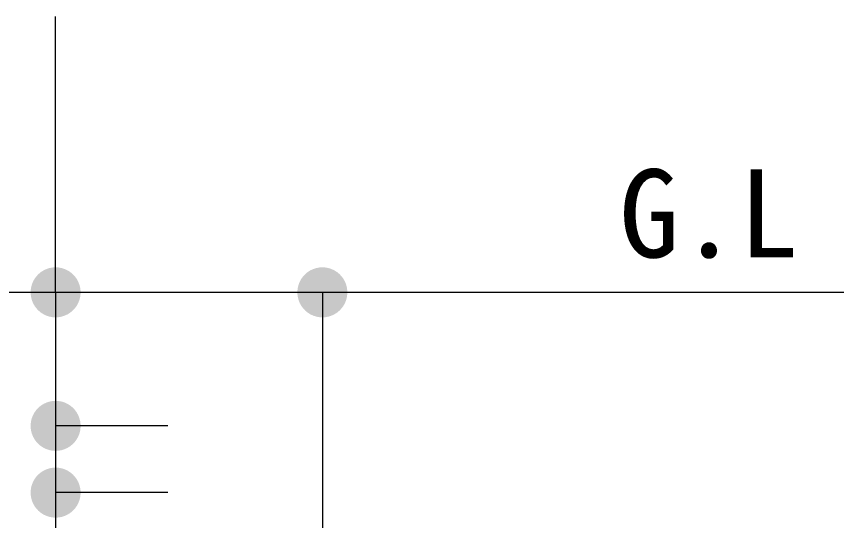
# Model space of a CAD drawing. Units: millimetres, scale not verified. Extents: x -8093 to 8093, y -5792 to 5792.
# Drawn here: x -6941 to -6326, y -1227 to -850 of the extents above; entities that cross this region are included whole.
import ezdxf
from ezdxf.enums import TextEntityAlignment as Align

# ---------------------------------------------------------------- set-up
doc = ezdxf.new("R2010")
doc.units = ezdxf.units.MM
doc.header["$LTSCALE"] = 30
doc.layers.add('0-2_00クル-フ-1機器', color=2, linetype='Continuous', lineweight=25)
doc.layers.add('0-3_00クル-フ-6寸法', color=132, linetype='Continuous', lineweight=25)
doc.styles.add('ＭＳ ゴシック', font='')
doc.styles.get('ＭＳ ゴシック').set_extended_font_data('MS Gothic')

msp = doc.modelspace()

# ---------------------------------------------------------------- linework, layer by layer
at = {"layer": '0-2_00クル-フ-1機器'}
msp.add_line((-3654.27, -1056.51), (-7394.04, -1056.51), dxfattribs=at)
at = {"layer": '0-3_00クル-フ-6寸法', "color": 4}
for p, q in [((-6911.43, -1056.51), (-6911.43, -849.86)), ((-6791.43, -1056.51), (-6911.43, -1056.51)), ((-6911.43, -1056.51), (-6911.43, -1156.51)), ((-6591.43, -1056.51), (-6711.43, -1056.51)), ((-6711.43, -1056.51), (-6711.43, -1606.51)), ((-6827.39, -1156.51), (-6911.43, -1156.51)), ((-6827.39, -1156.51), (-6911.43, -1156.51)), ((-6911.43, -1156.51), (-6911.43, -1206.51)), ((-6827.39, -1206.51), (-6911.43, -1206.51)), ((-6827.39, -1206.51), (-6911.43, -1206.51)), ((-6911.43, -1206.51), (-6911.43, -2906.51))]:
    msp.add_line(p, q, dxfattribs=at)
at = {"layer": '0-3_00クル-フ-6寸法'}
for points in [[(-6911.43, -1056.51), (-6920.46, -1040.08), (-6918.33, -1039.08)], [(-6911.43, -1056.51), (-6918.33, -1039.08), (-6916.09, -1038.35)], [(-6911.43, -1056.51), (-6916.09, -1038.35), (-6913.78, -1037.91)], [(-6911.43, -1056.51), (-6913.78, -1037.91), (-6911.43, -1037.76)], [(-6911.43, -1056.51), (-6911.43, -1037.76), (-6909.08, -1037.91)], [(-6911.43, -1056.51), (-6909.08, -1037.91), (-6906.76, -1038.35)], [(-6911.43, -1056.51), (-6906.76, -1038.35), (-6904.52, -1039.08)], [(-6911.43, -1056.51), (-6904.52, -1039.08), (-6902.39, -1040.08)], [(-6711.43, -1056.51), (-6720.46, -1040.08), (-6718.33, -1039.08)], [(-6711.43, -1056.51), (-6718.33, -1039.08), (-6716.09, -1038.35)], [(-6711.43, -1056.51), (-6716.09, -1038.35), (-6713.78, -1037.91)], [(-6711.43, -1056.51), (-6713.78, -1037.91), (-6711.43, -1037.76)], [(-6711.43, -1056.51), (-6711.43, -1037.76), (-6709.08, -1037.91)], [(-6711.43, -1056.51), (-6709.08, -1037.91), (-6706.76, -1038.35)], [(-6711.43, -1056.51), (-6706.76, -1038.35), (-6704.52, -1039.08)], [(-6711.43, -1056.51), (-6704.52, -1039.08), (-6702.39, -1040.08)], [(-6911.43, -1056.51), (-6927.26, -1046.46), (-6925.87, -1044.56)], [(-6911.43, -1056.51), (-6925.87, -1044.56), (-6924.26, -1042.84)], [(-6911.43, -1056.51), (-6924.26, -1042.84), (-6922.45, -1041.34)], [(-6911.43, -1056.51), (-6922.45, -1041.34), (-6920.46, -1040.08)], [(-6911.43, -1056.51), (-6902.39, -1040.08), (-6900.4, -1041.34)], [(-6911.43, -1056.51), (-6900.4, -1041.34), (-6898.59, -1042.84)], [(-6911.43, -1056.51), (-6898.59, -1042.84), (-6896.98, -1044.56)], [(-6911.43, -1056.51), (-6896.98, -1044.56), (-6895.59, -1046.46)], [(-6711.43, -1056.51), (-6727.26, -1046.46), (-6725.87, -1044.56)], [(-6711.43, -1056.51), (-6725.87, -1044.56), (-6724.26, -1042.84)], [(-6711.43, -1056.51), (-6724.26, -1042.84), (-6722.45, -1041.34)], [(-6711.43, -1056.51), (-6722.45, -1041.34), (-6720.46, -1040.08)], [(-6711.43, -1056.51), (-6702.39, -1040.08), (-6700.4, -1041.34)], [(-6711.43, -1056.51), (-6700.4, -1041.34), (-6698.59, -1042.84)], [(-6711.43, -1056.51), (-6698.59, -1042.84), (-6696.98, -1044.56)], [(-6711.43, -1056.51), (-6696.98, -1044.56), (-6695.59, -1046.46)], [(-6911.43, -1056.51), (-6929.84, -1053), (-6929.26, -1050.72)], [(-6911.43, -1056.51), (-6929.26, -1050.72), (-6928.39, -1048.53)], [(-6911.43, -1056.51), (-6928.39, -1048.53), (-6927.26, -1046.46)], [(-6911.43, -1056.51), (-6895.59, -1046.46), (-6894.46, -1048.53)], [(-6911.43, -1056.51), (-6894.46, -1048.53), (-6893.59, -1050.72)], [(-6911.43, -1056.51), (-6893.59, -1050.72), (-6893.01, -1053)], [(-6711.43, -1056.51), (-6729.84, -1053), (-6729.26, -1050.72)], [(-6711.43, -1056.51), (-6729.26, -1050.72), (-6728.39, -1048.53)], [(-6711.43, -1056.51), (-6728.39, -1048.53), (-6727.26, -1046.46)], [(-6711.43, -1056.51), (-6695.59, -1046.46), (-6694.46, -1048.53)], [(-6711.43, -1056.51), (-6694.46, -1048.53), (-6693.59, -1050.72)], [(-6711.43, -1056.51), (-6693.59, -1050.72), (-6693.01, -1053)], [(-6911.43, -1056.51), (-6930.14, -1055.33), (-6929.84, -1053)], [(-6911.43, -1056.51), (-6930.14, -1057.69), (-6930.14, -1055.33)], [(-6911.43, -1056.51), (-6929.84, -1060.02), (-6930.14, -1057.69)], [(-6911.43, -1056.51), (-6929.26, -1062.3), (-6929.84, -1060.02)], [(-6911.43, -1056.51), (-6928.39, -1064.49), (-6929.26, -1062.3)], [(-6911.43, -1056.51), (-6927.26, -1066.56), (-6928.39, -1064.49)], [(-6911.43, -1056.51), (-6925.87, -1068.46), (-6927.26, -1066.56)], [(-6911.43, -1056.51), (-6924.26, -1070.18), (-6925.87, -1068.46)], [(-6911.43, -1056.51), (-6922.45, -1071.68), (-6924.26, -1070.18)], [(-6911.43, -1056.51), (-6920.46, -1072.94), (-6922.45, -1071.68)], [(-6911.43, -1056.51), (-6918.33, -1073.94), (-6920.46, -1072.94)], [(-6911.43, -1056.51), (-6916.09, -1074.67), (-6918.33, -1073.94)], [(-6911.43, -1056.51), (-6913.78, -1075.11), (-6916.09, -1074.67)], [(-6911.43, -1056.51), (-6911.43, -1075.26), (-6913.78, -1075.11)], [(-6911.43, -1056.51), (-6893.01, -1053), (-6892.71, -1055.33)], [(-6911.43, -1056.51), (-6892.71, -1055.33), (-6892.71, -1057.69)], [(-6911.43, -1056.51), (-6909.08, -1075.11), (-6911.43, -1075.26)], [(-6911.43, -1056.51), (-6906.76, -1074.67), (-6909.08, -1075.11)], [(-6911.43, -1056.51), (-6904.52, -1073.94), (-6906.76, -1074.67)], [(-6911.43, -1056.51), (-6902.39, -1072.94), (-6904.52, -1073.94)], [(-6911.43, -1056.51), (-6900.4, -1071.68), (-6902.39, -1072.94)], [(-6911.43, -1056.51), (-6898.59, -1070.18), (-6900.4, -1071.68)], [(-6911.43, -1056.51), (-6896.98, -1068.46), (-6898.59, -1070.18)], [(-6911.43, -1056.51), (-6895.59, -1066.56), (-6896.98, -1068.46)], [(-6911.43, -1056.51), (-6894.46, -1064.49), (-6895.59, -1066.56)], [(-6911.43, -1056.51), (-6893.59, -1062.3), (-6894.46, -1064.49)], [(-6911.43, -1056.51), (-6893.01, -1060.02), (-6893.59, -1062.3)], [(-6911.43, -1056.51), (-6892.71, -1057.69), (-6893.01, -1060.02)], [(-6711.43, -1056.51), (-6730.14, -1055.33), (-6729.84, -1053)], [(-6711.43, -1056.51), (-6730.14, -1057.69), (-6730.14, -1055.33)], [(-6711.43, -1056.51), (-6729.84, -1060.02), (-6730.14, -1057.69)], [(-6711.43, -1056.51), (-6729.26, -1062.3), (-6729.84, -1060.02)], [(-6711.43, -1056.51), (-6728.39, -1064.49), (-6729.26, -1062.3)], [(-6711.43, -1056.51), (-6727.26, -1066.56), (-6728.39, -1064.49)], [(-6711.43, -1056.51), (-6725.87, -1068.46), (-6727.26, -1066.56)], [(-6711.43, -1056.51), (-6724.26, -1070.18), (-6725.87, -1068.46)], [(-6711.43, -1056.51), (-6722.45, -1071.68), (-6724.26, -1070.18)], [(-6711.43, -1056.51), (-6720.46, -1072.94), (-6722.45, -1071.68)], [(-6711.43, -1056.51), (-6718.33, -1073.94), (-6720.46, -1072.94)], [(-6711.43, -1056.51), (-6716.09, -1074.67), (-6718.33, -1073.94)], [(-6711.43, -1056.51), (-6713.78, -1075.11), (-6716.09, -1074.67)], [(-6711.43, -1056.51), (-6711.43, -1075.26), (-6713.78, -1075.11)], [(-6711.43, -1056.51), (-6693.01, -1053), (-6692.71, -1055.33)], [(-6711.43, -1056.51), (-6692.71, -1055.33), (-6692.71, -1057.69)], [(-6711.43, -1056.51), (-6709.08, -1075.11), (-6711.43, -1075.26)], [(-6711.43, -1056.51), (-6706.76, -1074.67), (-6709.08, -1075.11)], [(-6711.43, -1056.51), (-6704.52, -1073.94), (-6706.76, -1074.67)], [(-6711.43, -1056.51), (-6702.39, -1072.94), (-6704.52, -1073.94)], [(-6711.43, -1056.51), (-6700.4, -1071.68), (-6702.39, -1072.94)], [(-6711.43, -1056.51), (-6698.59, -1070.18), (-6700.4, -1071.68)], [(-6711.43, -1056.51), (-6696.98, -1068.46), (-6698.59, -1070.18)], [(-6711.43, -1056.51), (-6695.59, -1066.56), (-6696.98, -1068.46)], [(-6711.43, -1056.51), (-6694.46, -1064.49), (-6695.59, -1066.56)], [(-6711.43, -1056.51), (-6693.59, -1062.3), (-6694.46, -1064.49)], [(-6711.43, -1056.51), (-6693.01, -1060.02), (-6693.59, -1062.3)], [(-6711.43, -1056.51), (-6692.71, -1057.69), (-6693.01, -1060.02)], [(-6911.43, -1156.51), (-6925.87, -1144.56), (-6924.26, -1142.84)], [(-6911.43, -1156.51), (-6925.87, -1144.56), (-6924.26, -1142.84)], [(-6911.43, -1156.51), (-6924.26, -1142.84), (-6922.45, -1141.34)], [(-6911.43, -1156.51), (-6924.26, -1142.84), (-6922.45, -1141.34)], [(-6911.43, -1156.51), (-6922.45, -1141.34), (-6920.46, -1140.08)], [(-6911.43, -1156.51), (-6922.45, -1141.34), (-6920.46, -1140.08)], [(-6911.43, -1156.51), (-6920.46, -1140.08), (-6918.33, -1139.08)], [(-6911.43, -1156.51), (-6920.46, -1140.08), (-6918.33, -1139.08)], [(-6911.43, -1156.51), (-6918.33, -1139.08), (-6916.09, -1138.35)], [(-6911.43, -1156.51), (-6918.33, -1139.08), (-6916.09, -1138.35)], [(-6911.43, -1156.51), (-6916.09, -1138.35), (-6913.78, -1137.91)], [(-6911.43, -1156.51), (-6916.09, -1138.35), (-6913.78, -1137.91)], [(-6911.43, -1156.51), (-6913.78, -1137.91), (-6911.43, -1137.76)], [(-6911.43, -1156.51), (-6913.78, -1137.91), (-6911.43, -1137.76)], [(-6911.43, -1156.51), (-6911.43, -1137.76), (-6909.08, -1137.91)], [(-6911.43, -1156.51), (-6911.43, -1137.76), (-6909.08, -1137.91)], [(-6911.43, -1156.51), (-6909.08, -1137.91), (-6906.76, -1138.35)], [(-6911.43, -1156.51), (-6909.08, -1137.91), (-6906.76, -1138.35)], [(-6911.43, -1156.51), (-6906.76, -1138.35), (-6904.52, -1139.08)], [(-6911.43, -1156.51), (-6906.76, -1138.35), (-6904.52, -1139.08)], [(-6911.43, -1156.51), (-6904.52, -1139.08), (-6902.39, -1140.08)], [(-6911.43, -1156.51), (-6904.52, -1139.08), (-6902.39, -1140.08)], [(-6911.43, -1156.51), (-6902.39, -1140.08), (-6900.4, -1141.34)], [(-6911.43, -1156.51), (-6902.39, -1140.08), (-6900.4, -1141.34)], [(-6911.43, -1156.51), (-6900.4, -1141.34), (-6898.59, -1142.84)], [(-6911.43, -1156.51), (-6900.4, -1141.34), (-6898.59, -1142.84)], [(-6911.43, -1156.51), (-6898.59, -1142.84), (-6896.98, -1144.56)], [(-6911.43, -1156.51), (-6898.59, -1142.84), (-6896.98, -1144.56)], [(-6911.43, -1156.51), (-6929.26, -1150.72), (-6928.39, -1148.53)], [(-6911.43, -1156.51), (-6929.26, -1150.72), (-6928.39, -1148.53)], [(-6911.43, -1156.51), (-6928.39, -1148.53), (-6927.26, -1146.46)], [(-6911.43, -1156.51), (-6928.39, -1148.53), (-6927.26, -1146.46)], [(-6911.43, -1156.51), (-6927.26, -1146.46), (-6925.87, -1144.56)], [(-6911.43, -1156.51), (-6927.26, -1146.46), (-6925.87, -1144.56)], [(-6911.43, -1156.51), (-6896.98, -1144.56), (-6895.59, -1146.46)], [(-6911.43, -1156.51), (-6896.98, -1144.56), (-6895.59, -1146.46)], [(-6911.43, -1156.51), (-6895.59, -1146.46), (-6894.46, -1148.53)], [(-6911.43, -1156.51), (-6895.59, -1146.46), (-6894.46, -1148.53)], [(-6911.43, -1156.51), (-6894.46, -1148.53), (-6893.59, -1150.72)], [(-6911.43, -1156.51), (-6894.46, -1148.53), (-6893.59, -1150.72)], [(-6911.43, -1156.51), (-6930.14, -1155.33), (-6929.84, -1153)], [(-6911.43, -1156.51), (-6930.14, -1155.33), (-6929.84, -1153)], [(-6911.43, -1156.51), (-6930.14, -1157.69), (-6930.14, -1155.33)], [(-6911.43, -1156.51), (-6930.14, -1157.69), (-6930.14, -1155.33)], [(-6911.43, -1156.51), (-6929.84, -1153), (-6929.26, -1150.72)], [(-6911.43, -1156.51), (-6929.84, -1153), (-6929.26, -1150.72)], [(-6911.43, -1156.51), (-6893.59, -1150.72), (-6893.01, -1153)], [(-6911.43, -1156.51), (-6893.59, -1150.72), (-6893.01, -1153)], [(-6911.43, -1156.51), (-6893.01, -1153), (-6892.71, -1155.33)], [(-6911.43, -1156.51), (-6893.01, -1153), (-6892.71, -1155.33)], [(-6911.43, -1156.51), (-6892.71, -1155.33), (-6892.71, -1157.69)], [(-6911.43, -1156.51), (-6892.71, -1155.33), (-6892.71, -1157.69)], [(-6911.43, -1156.51), (-6929.84, -1160.02), (-6930.14, -1157.69)], [(-6911.43, -1156.51), (-6929.84, -1160.02), (-6930.14, -1157.69)], [(-6911.43, -1156.51), (-6929.26, -1162.3), (-6929.84, -1160.02)], [(-6911.43, -1156.51), (-6929.26, -1162.3), (-6929.84, -1160.02)], [(-6911.43, -1156.51), (-6928.39, -1164.49), (-6929.26, -1162.3)], [(-6911.43, -1156.51), (-6928.39, -1164.49), (-6929.26, -1162.3)], [(-6911.43, -1156.51), (-6927.26, -1166.56), (-6928.39, -1164.49)], [(-6911.43, -1156.51), (-6927.26, -1166.56), (-6928.39, -1164.49)], [(-6911.43, -1156.51), (-6925.87, -1168.46), (-6927.26, -1166.56)], [(-6911.43, -1156.51), (-6925.87, -1168.46), (-6927.26, -1166.56)], [(-6911.43, -1156.51), (-6924.26, -1170.18), (-6925.87, -1168.46)], [(-6911.43, -1156.51), (-6924.26, -1170.18), (-6925.87, -1168.46)], [(-6911.43, -1156.51), (-6922.45, -1171.68), (-6924.26, -1170.18)], [(-6911.43, -1156.51), (-6922.45, -1171.68), (-6924.26, -1170.18)], [(-6911.43, -1156.51), (-6920.46, -1172.94), (-6922.45, -1171.68)], [(-6911.43, -1156.51), (-6920.46, -1172.94), (-6922.45, -1171.68)], [(-6911.43, -1156.51), (-6918.33, -1173.94), (-6920.46, -1172.94)], [(-6911.43, -1156.51), (-6918.33, -1173.94), (-6920.46, -1172.94)], [(-6911.43, -1156.51), (-6916.09, -1174.67), (-6918.33, -1173.94)], [(-6911.43, -1156.51), (-6916.09, -1174.67), (-6918.33, -1173.94)], [(-6911.43, -1156.51), (-6913.78, -1175.11), (-6916.09, -1174.67)], [(-6911.43, -1156.51), (-6913.78, -1175.11), (-6916.09, -1174.67)], [(-6911.43, -1156.51), (-6911.43, -1175.26), (-6913.78, -1175.11)], [(-6911.43, -1156.51), (-6911.43, -1175.26), (-6913.78, -1175.11)], [(-6911.43, -1156.51), (-6909.08, -1175.11), (-6911.43, -1175.26)], [(-6911.43, -1156.51), (-6906.76, -1174.67), (-6909.08, -1175.11)], [(-6911.43, -1156.51), (-6904.52, -1173.94), (-6906.76, -1174.67)], [(-6911.43, -1156.51), (-6902.39, -1172.94), (-6904.52, -1173.94)], [(-6911.43, -1156.51), (-6900.4, -1171.68), (-6902.39, -1172.94)], [(-6911.43, -1156.51), (-6898.59, -1170.18), (-6900.4, -1171.68)], [(-6911.43, -1156.51), (-6896.98, -1168.46), (-6898.59, -1170.18)], [(-6911.43, -1156.51), (-6895.59, -1166.56), (-6896.98, -1168.46)], [(-6911.43, -1156.51), (-6894.46, -1164.49), (-6895.59, -1166.56)], [(-6911.43, -1156.51), (-6893.59, -1162.3), (-6894.46, -1164.49)], [(-6911.43, -1156.51), (-6893.01, -1160.02), (-6893.59, -1162.3)], [(-6911.43, -1156.51), (-6892.71, -1157.69), (-6893.01, -1160.02)], [(-6911.43, -1156.51), (-6909.08, -1175.11), (-6911.43, -1175.26)], [(-6911.43, -1156.51), (-6906.76, -1174.67), (-6909.08, -1175.11)], [(-6911.43, -1156.51), (-6904.52, -1173.94), (-6906.76, -1174.67)], [(-6911.43, -1156.51), (-6902.39, -1172.94), (-6904.52, -1173.94)], [(-6911.43, -1156.51), (-6900.4, -1171.68), (-6902.39, -1172.94)], [(-6911.43, -1156.51), (-6898.59, -1170.18), (-6900.4, -1171.68)], [(-6911.43, -1156.51), (-6896.98, -1168.46), (-6898.59, -1170.18)], [(-6911.43, -1156.51), (-6895.59, -1166.56), (-6896.98, -1168.46)], [(-6911.43, -1156.51), (-6894.46, -1164.49), (-6895.59, -1166.56)], [(-6911.43, -1156.51), (-6893.59, -1162.3), (-6894.46, -1164.49)], [(-6911.43, -1156.51), (-6893.01, -1160.02), (-6893.59, -1162.3)], [(-6911.43, -1156.51), (-6892.71, -1157.69), (-6893.01, -1160.02)], [(-6911.43, -1206.51), (-6925.87, -1194.56), (-6924.26, -1192.84)], [(-6911.43, -1206.51), (-6925.87, -1194.56), (-6924.26, -1192.84)], [(-6911.43, -1206.51), (-6924.26, -1192.84), (-6922.45, -1191.34)], [(-6911.43, -1206.51), (-6924.26, -1192.84), (-6922.45, -1191.34)], [(-6911.43, -1206.51), (-6922.45, -1191.34), (-6920.46, -1190.08)], [(-6911.43, -1206.51), (-6922.45, -1191.34), (-6920.46, -1190.08)], [(-6911.43, -1206.51), (-6920.46, -1190.08), (-6918.33, -1189.08)], [(-6911.43, -1206.51), (-6920.46, -1190.08), (-6918.33, -1189.08)], [(-6911.43, -1206.51), (-6918.33, -1189.08), (-6916.09, -1188.35)], [(-6911.43, -1206.51), (-6918.33, -1189.08), (-6916.09, -1188.35)], [(-6911.43, -1206.51), (-6916.09, -1188.35), (-6913.78, -1187.91)], [(-6911.43, -1206.51), (-6916.09, -1188.35), (-6913.78, -1187.91)], [(-6911.43, -1206.51), (-6913.78, -1187.91), (-6911.43, -1187.76)], [(-6911.43, -1206.51), (-6913.78, -1187.91), (-6911.43, -1187.76)], [(-6911.43, -1206.51), (-6911.43, -1187.76), (-6909.08, -1187.91)], [(-6911.43, -1206.51), (-6911.43, -1187.76), (-6909.08, -1187.91)], [(-6911.43, -1206.51), (-6909.08, -1187.91), (-6906.76, -1188.35)], [(-6911.43, -1206.51), (-6909.08, -1187.91), (-6906.76, -1188.35)], [(-6911.43, -1206.51), (-6906.76, -1188.35), (-6904.52, -1189.08)], [(-6911.43, -1206.51), (-6906.76, -1188.35), (-6904.52, -1189.08)], [(-6911.43, -1206.51), (-6904.52, -1189.08), (-6902.39, -1190.08)], [(-6911.43, -1206.51), (-6904.52, -1189.08), (-6902.39, -1190.08)], [(-6911.43, -1206.51), (-6902.39, -1190.08), (-6900.4, -1191.34)], [(-6911.43, -1206.51), (-6902.39, -1190.08), (-6900.4, -1191.34)], [(-6911.43, -1206.51), (-6900.4, -1191.34), (-6898.59, -1192.84)], [(-6911.43, -1206.51), (-6900.4, -1191.34), (-6898.59, -1192.84)], [(-6911.43, -1206.51), (-6898.59, -1192.84), (-6896.98, -1194.56)], [(-6911.43, -1206.51), (-6898.59, -1192.84), (-6896.98, -1194.56)], [(-6911.43, -1206.51), (-6929.26, -1200.72), (-6928.39, -1198.53)], [(-6911.43, -1206.51), (-6929.26, -1200.72), (-6928.39, -1198.53)], [(-6911.43, -1206.51), (-6928.39, -1198.53), (-6927.26, -1196.46)], [(-6911.43, -1206.51), (-6928.39, -1198.53), (-6927.26, -1196.46)], [(-6911.43, -1206.51), (-6927.26, -1196.46), (-6925.87, -1194.56)], [(-6911.43, -1206.51), (-6927.26, -1196.46), (-6925.87, -1194.56)], [(-6911.43, -1206.51), (-6896.98, -1194.56), (-6895.59, -1196.46)], [(-6911.43, -1206.51), (-6896.98, -1194.56), (-6895.59, -1196.46)], [(-6911.43, -1206.51), (-6895.59, -1196.46), (-6894.46, -1198.53)], [(-6911.43, -1206.51), (-6895.59, -1196.46), (-6894.46, -1198.53)], [(-6911.43, -1206.51), (-6894.46, -1198.53), (-6893.59, -1200.72)], [(-6911.43, -1206.51), (-6894.46, -1198.53), (-6893.59, -1200.72)], [(-6911.43, -1206.51), (-6930.14, -1205.33), (-6929.84, -1203)], [(-6911.43, -1206.51), (-6930.14, -1205.33), (-6929.84, -1203)], [(-6911.43, -1206.51), (-6929.84, -1203), (-6929.26, -1200.72)], [(-6911.43, -1206.51), (-6929.84, -1203), (-6929.26, -1200.72)], [(-6911.43, -1206.51), (-6893.59, -1200.72), (-6893.01, -1203)], [(-6911.43, -1206.51), (-6893.59, -1200.72), (-6893.01, -1203)], [(-6911.43, -1206.51), (-6893.01, -1203), (-6892.71, -1205.33)], [(-6911.43, -1206.51), (-6893.01, -1203), (-6892.71, -1205.33)], [(-6911.43, -1206.51), (-6930.14, -1207.69), (-6930.14, -1205.33)], [(-6911.43, -1206.51), (-6930.14, -1207.69), (-6930.14, -1205.33)], [(-6911.43, -1206.51), (-6929.84, -1210.02), (-6930.14, -1207.69)], [(-6911.43, -1206.51), (-6929.84, -1210.02), (-6930.14, -1207.69)], [(-6911.43, -1206.51), (-6929.26, -1212.3), (-6929.84, -1210.02)], [(-6911.43, -1206.51), (-6929.26, -1212.3), (-6929.84, -1210.02)], [(-6911.43, -1206.51), (-6928.39, -1214.49), (-6929.26, -1212.3)], [(-6911.43, -1206.51), (-6928.39, -1214.49), (-6929.26, -1212.3)], [(-6911.43, -1206.51), (-6927.26, -1216.56), (-6928.39, -1214.49)], [(-6911.43, -1206.51), (-6927.26, -1216.56), (-6928.39, -1214.49)], [(-6911.43, -1206.51), (-6925.87, -1218.46), (-6927.26, -1216.56)], [(-6911.43, -1206.51), (-6925.87, -1218.46), (-6927.26, -1216.56)], [(-6911.43, -1206.51), (-6924.26, -1220.18), (-6925.87, -1218.46)], [(-6911.43, -1206.51), (-6924.26, -1220.18), (-6925.87, -1218.46)], [(-6911.43, -1206.51), (-6922.45, -1221.68), (-6924.26, -1220.18)], [(-6911.43, -1206.51), (-6922.45, -1221.68), (-6924.26, -1220.18)], [(-6911.43, -1206.51), (-6920.46, -1222.94), (-6922.45, -1221.68)], [(-6911.43, -1206.51), (-6920.46, -1222.94), (-6922.45, -1221.68)], [(-6911.43, -1206.51), (-6918.33, -1223.94), (-6920.46, -1222.94)], [(-6911.43, -1206.51), (-6918.33, -1223.94), (-6920.46, -1222.94)], [(-6911.43, -1206.51), (-6916.09, -1224.67), (-6918.33, -1223.94)], [(-6911.43, -1206.51), (-6916.09, -1224.67), (-6918.33, -1223.94)], [(-6911.43, -1206.51), (-6913.78, -1225.11), (-6916.09, -1224.67)], [(-6911.43, -1206.51), (-6913.78, -1225.11), (-6916.09, -1224.67)], [(-6911.43, -1206.51), (-6911.43, -1225.26), (-6913.78, -1225.11)], [(-6911.43, -1206.51), (-6911.43, -1225.26), (-6913.78, -1225.11)], [(-6911.43, -1206.51), (-6892.71, -1205.33), (-6892.71, -1207.69)], [(-6911.43, -1206.51), (-6892.71, -1205.33), (-6892.71, -1207.69)], [(-6911.43, -1206.51), (-6909.08, -1225.11), (-6911.43, -1225.26)], [(-6911.43, -1206.51), (-6906.76, -1224.67), (-6909.08, -1225.11)], [(-6911.43, -1206.51), (-6904.52, -1223.94), (-6906.76, -1224.67)], [(-6911.43, -1206.51), (-6902.39, -1222.94), (-6904.52, -1223.94)], [(-6911.43, -1206.51), (-6900.4, -1221.68), (-6902.39, -1222.94)], [(-6911.43, -1206.51), (-6898.59, -1220.18), (-6900.4, -1221.68)], [(-6911.43, -1206.51), (-6896.98, -1218.46), (-6898.59, -1220.18)], [(-6911.43, -1206.51), (-6895.59, -1216.56), (-6896.98, -1218.46)], [(-6911.43, -1206.51), (-6894.46, -1214.49), (-6895.59, -1216.56)], [(-6911.43, -1206.51), (-6893.59, -1212.3), (-6894.46, -1214.49)], [(-6911.43, -1206.51), (-6893.01, -1210.02), (-6893.59, -1212.3)], [(-6911.43, -1206.51), (-6892.71, -1207.69), (-6893.01, -1210.02)], [(-6911.43, -1206.51), (-6909.08, -1225.11), (-6911.43, -1225.26)], [(-6911.43, -1206.51), (-6906.76, -1224.67), (-6909.08, -1225.11)], [(-6911.43, -1206.51), (-6904.52, -1223.94), (-6906.76, -1224.67)], [(-6911.43, -1206.51), (-6902.39, -1222.94), (-6904.52, -1223.94)], [(-6911.43, -1206.51), (-6900.4, -1221.68), (-6902.39, -1222.94)], [(-6911.43, -1206.51), (-6898.59, -1220.18), (-6900.4, -1221.68)], [(-6911.43, -1206.51), (-6896.98, -1218.46), (-6898.59, -1220.18)], [(-6911.43, -1206.51), (-6895.59, -1216.56), (-6896.98, -1218.46)], [(-6911.43, -1206.51), (-6894.46, -1214.49), (-6895.59, -1216.56)], [(-6911.43, -1206.51), (-6893.59, -1212.3), (-6894.46, -1214.49)], [(-6911.43, -1206.51), (-6893.01, -1210.02), (-6893.59, -1212.3)], [(-6911.43, -1206.51), (-6892.71, -1207.69), (-6893.01, -1210.02)]]:
    msp.add_solid(points, dxfattribs=at)

# ---------------------------------------------------------------- texts
at = {"layer": '0-2_00クル-フ-1機器', "color": 4, "style": 'ＭＳ ゴシック'}
msp.add_text('G.L', height=65.98, dxfattribs=at).set_placement((-6488.89, -1050.14), align=Align.BOTTOM_LEFT)

doc.saveas('drawing.dxf')
